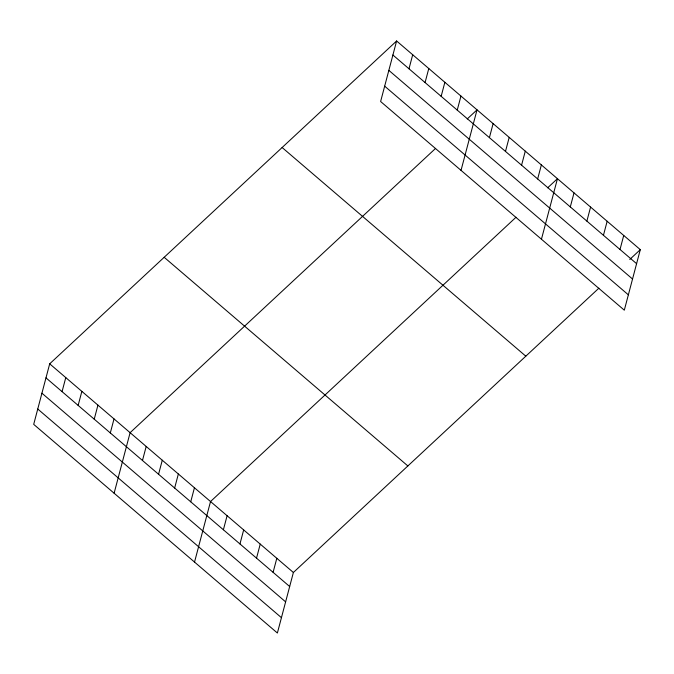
<?xml version="1.0" encoding="UTF-8"?>
<svg xmlns="http://www.w3.org/2000/svg" width="674" height="674" viewBox="0 0 674 674"><rect width="100%" height="100%" fill="white"/><g stroke="black" fill="none" stroke-linecap="round" stroke-linejoin="round"><path stroke-width="1.01" d="M396.615 40.979L380.616 101.513L624.309 310.175L640.3 249.641L396.615 40.979L49.691 363.825L33.7 424.359L277.385 633.021L293.384 572.487L598.874 288.186M62.067 391.636L65.774 377.6M78.15 405.403L81.857 391.367M94.234 419.177L97.941 405.141M110.317 432.944L114.024 418.908M114.117 493.216L130.107 432.683L435.606 148.39M142.484 460.494L146.191 446.458M158.567 474.26L162.274 460.224M174.65 488.035L178.357 473.999M190.734 501.801L194.441 487.765M194.533 562.074L210.524 501.54L516.023 217.247M223.389 529.764L227.096 515.728M239.961 543.952L243.668 529.916M256.533 558.139L260.24 544.103M273.105 572.327L276.812 558.291M408.992 68.79L412.699 54.754M425.075 82.557L428.782 68.521M441.158 96.331L444.865 82.295M457.242 110.106L460.949 96.07M461.033 170.37L477.032 109.837L467.242 118.953M489.408 137.648L493.115 123.612M505.492 151.414L509.199 137.378M521.575 165.189L525.282 151.153M537.658 178.964L541.365 164.928M541.449 239.228L557.449 178.694L547.659 187.81M570.305 206.918L574.021 192.882M586.877 221.106L590.584 207.07M603.449 235.293L607.156 221.266M620.021 249.49L623.728 235.453M629.752 259.456L640.3 249.641M392.908 55.015L636.593 263.677M388.847 70.366L632.541 279.019M384.677 86.171L628.362 294.833M282.128 147.522L525.813 356.175M164.178 257.291L407.863 465.945M49.691 363.825L293.384 572.487M45.984 377.861L289.668 586.523M41.931 393.203L285.616 601.865M37.752 409.017L281.437 617.67"/></g></svg>
